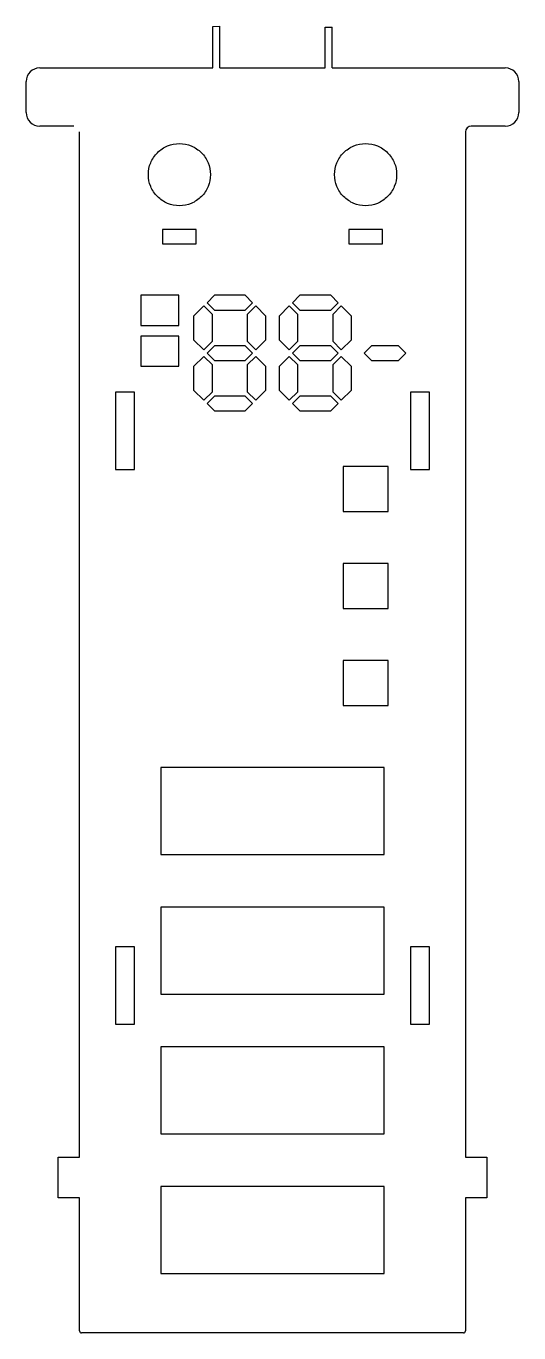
# Model space of a CAD drawing. Header units: millimetres. Extents: x -32 to 32, y -161 to 7.
import ezdxf

# ---------------------------------------------------------------- set-up
doc = ezdxf.new("R2010")
doc.units = ezdxf.units.MM

msp = doc.modelspace()

# ---------------------------------------------------------------- linework, layer by layer
at = {"color": 7, "linetype": 'Continuous', "lineweight": 25}
for p, q in [((-7.7, 7.11), (-6.8, 7.14)), ((-7.7, 1.75), (-7.7, 7.11)), ((-6.8, 1.75), (-6.8, 7.14)), ((6.8, 6.99), (7.7, 7.01)), ((6.8, 1.75), (6.8, 6.99)), ((7.7, 1.75), (7.7, 7.01)), ((-30, 1.75), (-7.7, 1.75)), ((-6.8, 1.75), (6.8, 1.75)), ((7.7, 1.75), (30, 1.75)), ((-31.75, -4), (-31.75, 0)), ((31.75, 0), (31.75, -4)), ((-25.62, -5.75), (-30, -5.75)), ((-24.87, -138.63), (-24.87, -6.5)), ((24.87, -6.5), (24.87, -138.63)), ((30, -5.75), (25.62, -5.75)), ((-9.83, -19.08), (-14.17, -19.08)), ((-14.17, -19.08), (-14.17, -20.92)), ((-9.83, -20.92), (-9.83, -19.08)), ((14.17, -19.08), (9.83, -19.08)), ((9.83, -19.08), (9.83, -20.92)), ((14.17, -20.92), (14.17, -19.08)), ((-14.17, -20.92), (-9.83, -20.92)), ((9.83, -20.92), (14.17, -20.92)), ((-12.05, -27.55), (-16.95, -27.55)), ((-16.95, -27.55), (-16.95, -31.45)), ((-12.05, -31.45), (-12.05, -27.55)), ((-7.48, -27.55), (-8.43, -28.5)), ((-8.43, -28.5), (-7.48, -29.45)), ((-3.52, -27.55), (-7.48, -27.55)), ((-2.57, -28.5), (-3.52, -27.55)), ((-3.52, -29.45), (-2.57, -28.5)), ((3.54, -27.55), (2.58, -28.5)), ((2.58, -28.5), (3.54, -29.45)), ((7.5, -27.55), (3.54, -27.55)), ((8.45, -28.5), (7.5, -27.55)), ((7.5, -29.45), (8.45, -28.5)), ((-8.85, -28.92), (-10.16, -30.23)), ((-10.16, -30.23), (-10.16, -33.27)), ((-7.75, -30.02), (-8.85, -28.92)), ((-7.75, -33.48), (-7.75, -30.02)), ((-7.48, -29.45), (-3.52, -29.45)), ((-2.15, -28.92), (-3.25, -30.02)), ((-3.25, -30.02), (-3.25, -33.48)), ((-0.84, -30.23), (-2.15, -28.92)), ((-0.84, -33.27), (-0.84, -30.23)), ((2.16, -28.92), (0.86, -30.23)), ((0.86, -30.23), (0.86, -33.27)), ((3.26, -30.02), (2.16, -28.92)), ((3.26, -33.48), (3.26, -30.02)), ((3.54, -29.45), (7.5, -29.45)), ((8.87, -28.92), (7.77, -30.02)), ((7.77, -30.02), (7.77, -33.48)), ((10.18, -30.23), (8.87, -28.92)), ((10.18, -33.27), (10.18, -30.23)), ((-16.95, -31.45), (-12.05, -31.45)), ((-16.95, -32.8), (-16.95, -36.7)), ((-12.05, -32.8), (-16.95, -32.8)), ((-12.05, -36.7), (-12.05, -32.8)), ((-10.16, -33.27), (-8.85, -34.58)), ((-8.85, -34.58), (-7.75, -33.48)), ((-3.25, -33.48), (-2.15, -34.58)), ((-2.15, -34.58), (-0.84, -33.27)), ((0.86, -33.27), (2.16, -34.58)), ((2.16, -34.58), (3.26, -33.48)), ((7.77, -33.48), (8.87, -34.58)), ((8.87, -34.58), (10.18, -33.27)), ((-7.48, -34.05), (-8.43, -35)), ((-8.43, -35), (-7.48, -35.95)), ((-3.52, -34.05), (-7.48, -34.05)), ((-2.57, -35), (-3.52, -34.05)), ((-3.52, -35.95), (-2.57, -35)), ((3.54, -34.05), (2.58, -35)), ((2.58, -35), (3.54, -35.95)), ((7.5, -34.05), (3.54, -34.05)), ((8.45, -35), (7.5, -34.05)), ((7.5, -35.95), (8.45, -35)), ((12.77, -34.05), (11.82, -35)), ((11.82, -35), (12.77, -35.95)), ((16.23, -34.05), (12.77, -34.05)), ((17.18, -35), (16.23, -34.05)), ((16.23, -35.95), (17.18, -35)), ((-16.95, -36.7), (-12.05, -36.7)), ((-8.85, -35.42), (-10.16, -36.73)), ((-10.16, -36.73), (-10.16, -39.77)), ((-7.75, -36.52), (-8.85, -35.42)), ((-7.75, -39.98), (-7.75, -36.52)), ((-7.48, -35.95), (-3.52, -35.95)), ((-2.15, -35.42), (-3.25, -36.52)), ((-3.25, -36.52), (-3.25, -39.98)), ((-0.84, -36.73), (-2.15, -35.42)), ((-0.84, -39.77), (-0.84, -36.73)), ((2.16, -35.42), (0.86, -36.73)), ((0.86, -36.73), (0.86, -39.77)), ((3.26, -36.52), (2.16, -35.42)), ((3.26, -39.98), (3.26, -36.52)), ((3.54, -35.95), (7.5, -35.95)), ((8.87, -35.42), (7.77, -36.52)), ((7.77, -36.52), (7.77, -39.98)), ((10.18, -36.73), (8.87, -35.42)), ((10.18, -39.77), (10.18, -36.73)), ((12.77, -35.95), (16.23, -35.95)), ((-17.77, -40.02), (-20.23, -40.02)), ((-20.23, -40.02), (-20.23, -49.98)), ((-17.77, -49.98), (-17.77, -40.02)), ((-10.16, -39.77), (-8.85, -41.08)), ((-8.85, -41.08), (-7.75, -39.98)), ((-3.25, -39.98), (-2.15, -41.08)), ((-2.15, -41.08), (-0.84, -39.77)), ((0.86, -39.77), (2.16, -41.08)), ((2.16, -41.08), (3.26, -39.98)), ((7.77, -39.98), (8.87, -41.08)), ((8.87, -41.08), (10.18, -39.77)), ((20.23, -40.02), (17.77, -40.02)), ((17.77, -40.02), (17.77, -49.98)), ((20.23, -49.98), (20.23, -40.02)), ((-7.48, -40.55), (-8.43, -41.5)), ((-8.43, -41.5), (-7.48, -42.45)), ((-3.52, -40.55), (-7.48, -40.55)), ((-2.57, -41.5), (-3.52, -40.55)), ((-3.52, -42.45), (-2.57, -41.5)), ((3.54, -40.55), (2.58, -41.5)), ((2.58, -41.5), (3.54, -42.45)), ((7.5, -40.55), (3.54, -40.55)), ((8.45, -41.5), (7.5, -40.55)), ((7.5, -42.45), (8.45, -41.5)), ((-7.48, -42.45), (-3.52, -42.45)), ((3.54, -42.45), (7.5, -42.45)), ((-20.23, -49.98), (-17.77, -49.98)), ((14.9, -49.6), (9.1, -49.6)), ((9.1, -49.6), (9.1, -55.4)), ((14.9, -55.4), (14.9, -49.6)), ((17.77, -49.98), (20.23, -49.98)), ((9.1, -55.4), (14.9, -55.4)), ((14.9, -62.1), (9.1, -62.1)), ((9.1, -62.1), (9.1, -67.9)), ((14.9, -67.9), (14.9, -62.1)), ((9.1, -67.9), (14.9, -67.9)), ((14.9, -74.6), (9.1, -74.6)), ((9.1, -74.6), (9.1, -80.4)), ((14.9, -80.4), (14.9, -74.6)), ((9.1, -80.4), (14.9, -80.4)), ((14.39, -88.39), (-14.39, -88.39)), ((-14.39, -88.39), (-14.39, -99.61)), ((14.39, -99.61), (14.39, -88.39)), ((-14.39, -99.61), (14.39, -99.61)), ((14.39, -106.39), (-14.39, -106.39)), ((-14.39, -106.39), (-14.39, -117.61)), ((14.39, -117.61), (14.39, -106.39)), ((-17.77, -111.52), (-20.23, -111.52)), ((-20.23, -111.52), (-20.23, -121.48)), ((-17.77, -121.48), (-17.77, -111.52)), ((20.23, -111.52), (17.77, -111.52)), ((17.77, -111.52), (17.77, -121.48)), ((20.23, -121.48), (20.23, -111.52)), ((-14.39, -117.61), (14.39, -117.61)), ((-20.23, -121.48), (-17.77, -121.48)), ((17.77, -121.48), (20.23, -121.48)), ((14.39, -124.39), (-14.39, -124.39)), ((-14.39, -124.39), (-14.39, -135.61)), ((14.39, -135.61), (14.39, -124.39)), ((-14.39, -135.61), (14.39, -135.61)), ((-27.62, -143.87), (-27.62, -138.63)), ((-27.62, -138.63), (-24.87, -138.63)), ((24.87, -138.63), (27.62, -138.63)), ((27.62, -138.63), (27.62, -143.87)), ((14.39, -142.39), (-14.39, -142.39)), ((-14.39, -142.39), (-14.39, -153.61)), ((14.39, -153.61), (14.39, -142.39)), ((-24.87, -143.87), (-27.62, -143.87)), ((-24.87, -161.02), (-24.87, -143.87)), ((27.62, -143.87), (24.87, -143.87)), ((24.87, -143.87), (24.87, -161.02)), ((-14.39, -153.61), (14.39, -153.61)), ((24.62, -161.27), (-24.62, -161.27))]:
    msp.add_line(p, q, dxfattribs=at)
for centre, start, end in [((-30, -4), 180, 270), ((30, -4), 270, 360)]:
    msp.add_arc(centre, 1.75, start, end, dxfattribs=at)
for centre, major_axis, ratio, start_param, end_param in [((-30, 0), (0, 1.75), 0.999962, 0, 1.570796), ((30, 0), (0, 1.75), 0.999962, 4.712389, 6.283185), ((25.62, -6.5), (-0.75, 0), 0.999962, 4.712389, 6.283185), ((-24.62, -161.02), (-0.177, -0.177), 0.999924, 5.497825, 7.068545), ((24.62, -161.02), (0.177, -0.177), 0.999924, 5.497825, 7.068545)]:
    msp.add_ellipse(centre, major_axis=major_axis, ratio=ratio, start_param=start_param, end_param=end_param, dxfattribs=at)
for points in [[(-16, -12), (-16, -12.52), (-15.9, -13.05), (-15.5, -14.01), (-15.2, -14.46), (-14.46, -15.2), (-14.01, -15.5), (-13.05, -15.9), (-12.52, -16), (-11.48, -16), (-10.95, -15.9), (-9.99, -15.5), (-9.54, -15.2), (-8.8, -14.46), (-8.5, -14.01), (-8.1, -13.05), (-8, -12.52), (-8, -11.48), (-8.1, -10.95), (-8.5, -9.99), (-8.8, -9.54), (-9.54, -8.8), (-9.99, -8.5), (-10.95, -8.1), (-11.48, -8), (-12.52, -8), (-13.05, -8.1), (-14.01, -8.5), (-14.46, -8.8), (-15.2, -9.54), (-15.5, -9.99), (-15.9, -10.95), (-16, -11.48), (-16, -12)], [(8, -12), (8, -12.52), (8.1, -13.05), (8.5, -14.01), (8.8, -14.46), (9.54, -15.2), (9.99, -15.5), (10.95, -15.9), (11.48, -16), (12.52, -16), (13.05, -15.9), (14.01, -15.5), (14.46, -15.2), (15.2, -14.46), (15.5, -14.01), (15.9, -13.05), (16, -12.52), (16, -11.48), (15.9, -10.95), (15.5, -9.99), (15.2, -9.54), (14.46, -8.8), (14.01, -8.5), (13.05, -8.1), (12.52, -8), (11.48, -8), (10.95, -8.1), (9.99, -8.5), (9.54, -8.8), (8.8, -9.54), (8.5, -9.99), (8.1, -10.95), (8, -11.48), (8, -12)]]:
    msp.add_open_spline(points, degree=3, knots=[3.141593, 3.141593, 3.141593, 3.141593, 3.534292, 3.534292, 3.926991, 3.926991, 4.31969, 4.31969, 4.712389, 4.712389, 5.105088, 5.105088, 5.497787, 5.497787, 5.890486, 5.890486, 6.283185, 6.283185, 6.675884, 6.675884, 7.068583, 7.068583, 7.461283, 7.461283, 7.853982, 7.853982, 8.246681, 8.246681, 8.63938, 8.63938, 9.032079, 9.032079, 9.424778, 9.424778, 9.424778, 9.424778], dxfattribs=at)

doc.saveas('drawing.dxf')
